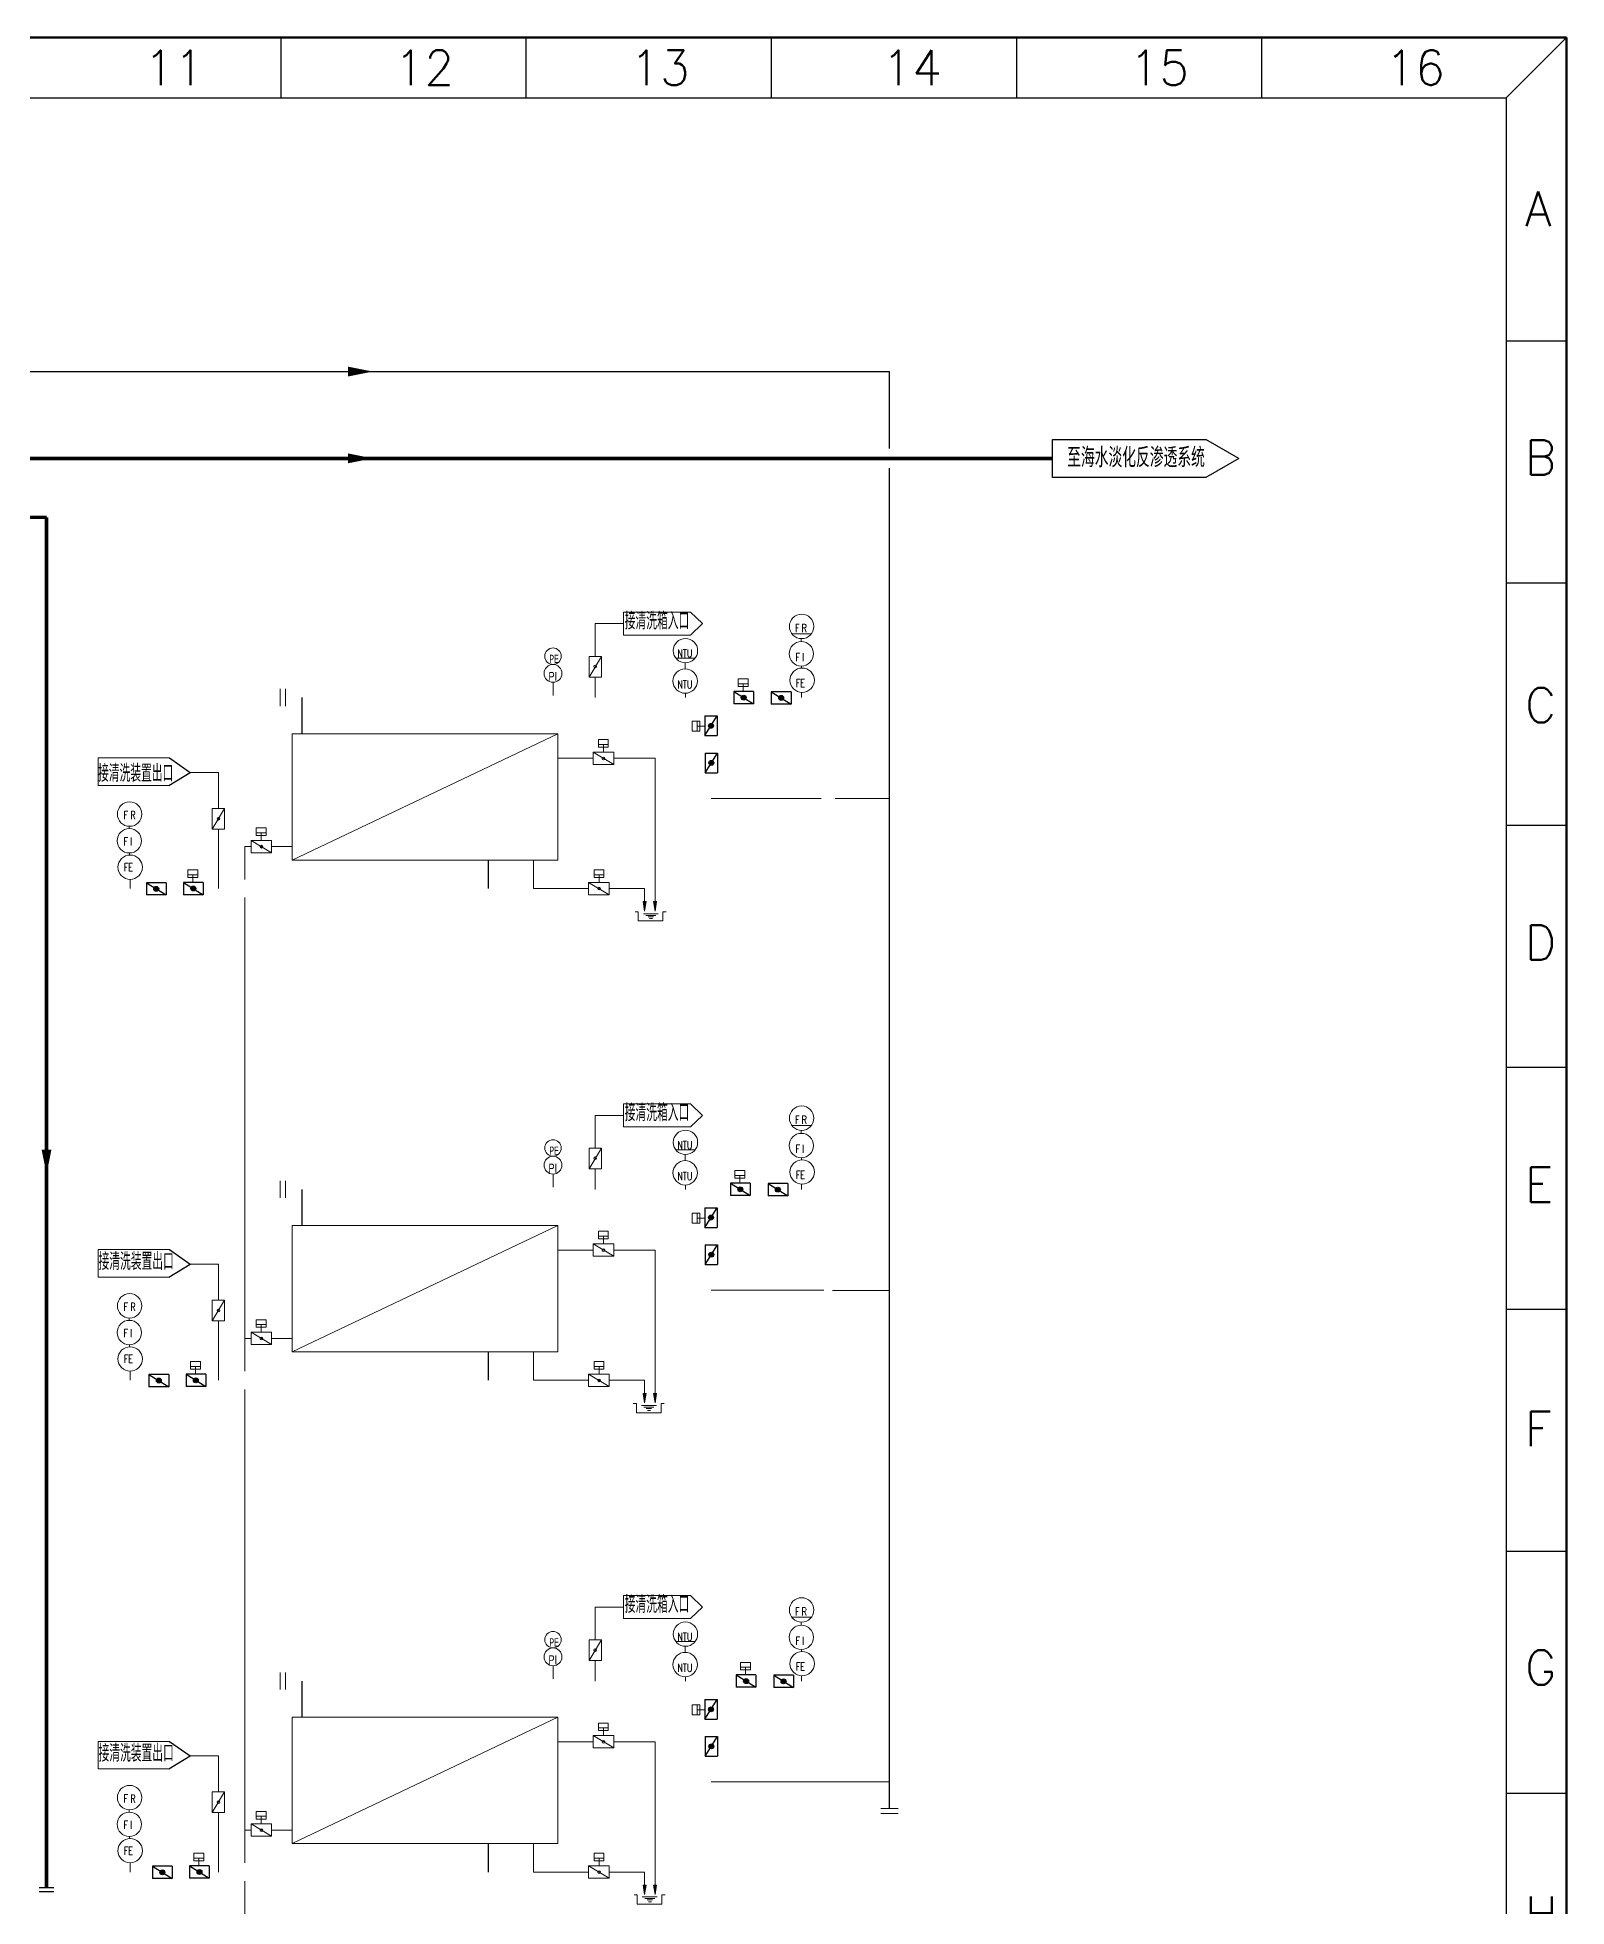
# Model space of a CAD drawing. Extents: x 2681 to 3102, y -1003 to -710.
# Drawn here: x 2943.1 to 3102.3, y -904.9 to -710.3 of the extents above; entities that cross this region are included whole.
import ezdxf

# ---------------------------------------------------------------- set-up
doc = ezdxf.new("R2010")
doc.units = 0
doc.header["$LTSCALE"] = 10
doc.header["$MEASUREMENT"] = 0
doc.layers.get('0').update_dxf_attribs({"linetype": 'CONTINUOUS'})
doc.layers.add('1', color=7, linetype='CONTINUOUS')
for name, color, linetype, lineweight in [('Level 1', 1, 'CONTINUOUS', 0), ('Level 5', 1, 'CONTINUOUS', 0), ('Level 63', 7, 'CONTINUOUS', 0)]:
    doc.layers.add(name, color=color, linetype=linetype, lineweight=lineweight)
doc.styles.add('HZ', font='geditxt.shx', dxfattribs={"width": 0.7, "bigfont": 'hztxt1.shx'})
doc.styles.get("Standard").update_dxf_attribs({"font": 'geditxt.shx', "width": 0.7, "bigfont": 'hztxt1.shx'})
doc.styles.add('Style-Single-line FangSong', font='')
doc.styles.add('Style-Single-line KaiTi', font='Single-line KaiTi.shx', dxfattribs={"bigfont": 'Single-line KaiTibig.shx'})
doc.styles.add('Style-STANDARD', font='')
doc.styles.get('Style-Single-line FangSong').set_extended_font_data('宋体')
doc.styles.get('Style-STANDARD').set_extended_font_data('宋体')

# ---------------------------------------------------------------- blocks, each defined once
blk = doc.blocks.new('A$C4607793D')
at = {"layer": '1'}
blk.add_lwpolyline([(1, 5, 0, 2, 0), (1, 0, 2, 2, 0)], format="xyseb", dxfattribs=at)
blk = doc.blocks.new('A$C17911FE2')
h = blk.add_hatch(color=0)
edge = h.paths.add_edge_path()
edge.add_arc((1.25, 2), 0.5, 0, 360)
at = {"color": 0}
for p, q in [((0, 0), (2.5, 4)), ((0, 4), (0, 0)), ((0, 4), (2.5, 4)), ((2.5, 4), (2.5, 0)), ((0, 0), (2.5, 0))]:
    blk.add_line(p, q, dxfattribs=at)
blk.add_circle((1.25, 2), 0.5, dxfattribs=at)

msp = doc.modelspace()

# ---------------------------------------------------------------- hatches: boundary and pattern name
h = msp.add_hatch(color=0)
edge = h.paths.add_edge_path()
edge.add_arc((3016.66, -779.03), 0.256, 0, 360)
h = msp.add_hatch(color=0)
edge = h.paths.add_edge_path()
edge.add_arc((3013.26, -781.97), 0.256, 0, 360)
h = msp.add_hatch(color=0)
edge = h.paths.add_edge_path()
edge.add_arc((2959.36, -798.91), 0.256, 0, 360)
h = msp.add_hatch(color=0)
edge = h.paths.add_edge_path()
edge.add_arc((3016.31, -830.23), 0.256, 0, 360)
h = msp.add_hatch(color=0)
edge = h.paths.add_edge_path()
edge.add_arc((3013.26, -833.17), 0.256, 0, 360)
h = msp.add_hatch(color=0)
edge = h.paths.add_edge_path()
edge.add_arc((2959.63, -850.11), 0.256, 0, 360)
h = msp.add_hatch(color=0)
edge = h.paths.add_edge_path()
edge.add_arc((3016.91, -881.43), 0.256, 0, 360)
h = msp.add_hatch(color=0)
edge = h.paths.add_edge_path()
edge.add_arc((3013.26, -884.37), 0.256, 0, 360)
h = msp.add_hatch(color=0)
edge = h.paths.add_edge_path()
edge.add_arc((2960, -901.31), 0.256, 0, 360)

# ---------------------------------------------------------------- linework, layer by layer
at = {"color": 0, "lineweight": 50}
for p, q in [((2681.49, -710.29), (3102.33, -710.29)), ((3102.33, -710.29), (3102.33, -1002.61))]:
    msp.add_line(p, q, dxfattribs=at)
at = {"color": 0}
for p, q in [((2968.46, -710.29), (2968.46, -716.59)), ((2993.97, -710.29), (2993.97, -716.59)), ((3019.53, -710.29), (3019.53, -716.59)), ((3045.05, -710.29), (3045.05, -716.59)), ((3070.56, -710.29), (3070.56, -716.59)), ((3096.03, -716.59), (3102.33, -710.29)), ((3102.33, -741.93), (3096.03, -741.93)), ((3102.33, -741.93), (3096.03, -741.93)), ((3102.33, -767.13), (3096.03, -767.13)), ((3015.64, -778.39), (3017.68, -779.67)), ((3017.68, -778.39), (3015.64, -778.39)), ((3015.64, -778.39), (3015.64, -779.67)), ((3017.68, -778.39), (3017.68, -779.67)), ((3017.68, -779.67), (3015.64, -779.67)), ((3012.62, -782.99), (3013.9, -780.94)), ((3012.62, -780.94), (3012.62, -782.99)), ((3012.62, -780.94), (3013.9, -780.94)), ((3013.9, -780.94), (3013.9, -782.99)), ((3012.62, -782.99), (3013.9, -782.99)), ((3102.33, -792.33), (3096.03, -792.33)), ((2958.34, -798.27), (2960.39, -799.55)), ((2960.39, -798.27), (2958.34, -798.27)), ((2958.34, -798.27), (2958.34, -799.55)), ((2960.39, -799.55), (2958.34, -799.55)), ((2960.39, -798.27), (2960.39, -799.55)), ((3102.33, -817.53), (3096.03, -817.53)), ((3015.29, -829.59), (3017.34, -830.87)), ((3017.34, -829.59), (3015.29, -829.59)), ((3015.29, -829.59), (3015.29, -830.87)), ((3017.34, -830.87), (3015.29, -830.87)), ((3017.34, -829.59), (3017.34, -830.87)), ((3012.62, -834.19), (3013.9, -832.14)), ((3012.62, -832.14), (3012.62, -834.19)), ((3012.62, -832.14), (3013.9, -832.14)), ((3013.9, -832.14), (3013.9, -834.19)), ((3012.62, -834.19), (3013.9, -834.19)), ((3102.33, -842.73), (3096.03, -842.73)), ((2958.61, -849.47), (2960.65, -850.75)), ((2960.65, -849.47), (2958.61, -849.47)), ((2958.61, -849.47), (2958.61, -850.75)), ((2960.65, -849.47), (2960.65, -850.75)), ((2960.65, -850.75), (2958.61, -850.75)), ((3102.33, -867.93), (3096.03, -867.93)), ((3015.88, -880.79), (3017.93, -882.07)), ((3017.93, -880.79), (3015.88, -880.79)), ((3015.88, -880.79), (3015.88, -882.07)), ((3017.93, -880.79), (3017.93, -882.07)), ((3012.62, -885.39), (3013.9, -883.34)), ((3012.62, -883.34), (3012.62, -885.39)), ((3012.62, -883.34), (3013.9, -883.34)), ((3013.9, -883.34), (3013.9, -885.39)), ((3017.93, -882.07), (3015.88, -882.07)), ((3012.62, -885.39), (3013.9, -885.39)), ((3102.33, -893.13), (3096.03, -893.13)), ((2958.97, -900.67), (2961.02, -901.95)), ((2961.02, -900.67), (2958.97, -900.67)), ((2958.97, -900.67), (2958.97, -901.95)), ((2961.02, -900.67), (2961.02, -901.95)), ((2961.02, -901.95), (2958.97, -901.95))]:
    msp.add_line(p, q, dxfattribs=at)
at = {"color": 0, "lineweight": 30}
for p, q in [((2687.79, -716.59), (3096.03, -716.59)), ((3096.03, -716.59), (3096.03, -996.31))]:
    msp.add_line(p, q, dxfattribs=at)
at = {"color": 4, "linetype": 'Continuous'}
for p, q in [((2755.98, -745.08), (3031.84, -745.08)), ((2755.98, -745.08), (3014.88, -745.08)), ((3019.95, -745.08), (3031.84, -745.08)), ((3031.84, -753.1), (3031.84, -745.08)), ((3031.84, -894.69), (3031.84, -755.15))]:
    msp.add_line(p, q, dxfattribs=at)
at = {"color": 7}
for p, q in [((3048.8, -756.1), (3048.8, -752.15)), ((3048.8, -752.15), (3064.78, -752.15)), ((3048.8, -752.15), (3064.78, -752.15)), ((3068.21, -754.13), (3064.78, -752.15)), ((3068.21, -754.13), (3064.78, -756.1)), ((3064.78, -756.1), (3048.8, -756.1))]:
    msp.add_line(p, q, dxfattribs=at)
at = {"color": 4}
for p, q in [((2956.9, -785.31), (2959.02, -786.82)), ((2956.82, -788.17), (2959.02, -786.82)), ((2956.9, -836.51), (2959.02, -838.02)), ((2956.82, -839.37), (2959.02, -838.02)), ((2956.82, -890.57), (2959.02, -889.22)), ((2956.9, -887.71), (2959.02, -889.22))]:
    msp.add_line(p, q, dxfattribs=at)
at = {"color": 3, "linetype": 'Continuous', "const_width": 0.358}
for points in [[(2903.89, -754.13), (3025.43, -754.13)], [(3020.37, -754.13), (3048.8, -754.13)], [(2826.32, -760.27), (2944.08, -760.27)], [(2944.08, -760.27), (2944.08, -902.93)]]:
    msp.add_lwpolyline(points, dxfattribs=at)
at = {"color": 0}
for centre in [(3016.66, -779.03), (3013.26, -781.97), (2959.36, -798.91), (3016.31, -830.23), (3013.26, -833.17), (2959.63, -850.11), (3016.91, -881.43), (3013.26, -884.37), (2960, -901.31)]:
    msp.add_circle(centre, 0.256, dxfattribs=at)
at = {"layer": '1'}
for p, q in [((2943.32, -902.93), (2944.85, -902.93)), ((2943.32, -903.34), (2944.85, -903.34))]:
    msp.add_line(p, q, dxfattribs=at)
at = {"layer": 'Level 1', "color": 7, "linetype": 'Continuous', "lineweight": 0}
for p, q in [((3001.2, -771.33), (3004.15, -771.33)), ((3001.85, -774.74), (3000.56, -776.89)), ((2968.42, -778.13), (2968.42, -779.92)), ((2968.95, -778.13), (2968.95, -779.92)), ((3016.09, -777.58), (3017.13, -777.58)), ((3016.61, -778.38), (3016.61, -777.58)), ((3011.82, -782.54), (3011.82, -781.5)), ((3012.62, -782.02), (3011.82, -782.02)), ((3001.53, -783.91), (3002.57, -783.91)), ((3002.05, -784.7), (3002.05, -783.91)), ((3003.13, -785.99), (3000.98, -784.7)), ((2959.02, -786.82), (2961.97, -786.82)), ((2962.62, -790.57), (2961.33, -792.72)), ((2965.37, -793.9), (2965.37, -795.19)), ((2967.52, -795.19), (2965.37, -793.9)), ((2965.92, -793.1), (2966.96, -793.1)), ((2966.44, -793.9), (2966.44, -793.1)), ((2958.79, -797.47), (2959.83, -797.47)), ((2959.31, -798.27), (2959.31, -797.47)), ((3001.08, -797.47), (3002.11, -797.47)), ((3001.6, -798.27), (3001.6, -797.47)), ((3002.67, -799.56), (3000.52, -798.27)), ((3006.35, -798.91), (3006.35, -801.26)), ((3006.19, -800.27), (3006.35, -801.26)), ((3006.52, -800.27), (3006.19, -800.27)), ((3006.24, -800.31), (3006.36, -801.13)), ((3006.46, -800.31), (3006.24, -800.31)), ((3006.28, -800.37), (3006.35, -800.94)), ((3006.41, -800.37), (3006.28, -800.37)), ((3006.37, -800.4), (3006.33, -800.41)), ((3006.33, -800.41), (3006.35, -800.78)), ((3006.35, -801.26), (3006.52, -800.27)), ((3006.35, -801.26), (3006.46, -800.31)), ((3006.35, -800.94), (3006.37, -800.4)), ((3006.36, -801.13), (3006.41, -800.37)), ((3007.27, -800.27), (3007.43, -801.26)), ((3007.59, -800.27), (3007.27, -800.27)), ((3007.31, -800.31), (3007.43, -801.13)), ((3007.53, -800.31), (3007.31, -800.31)), ((3007.36, -800.37), (3007.43, -800.94)), ((3007.48, -800.37), (3007.36, -800.37)), ((3007.45, -800.4), (3007.4, -800.41)), ((3007.4, -800.41), (3007.42, -800.78)), ((3007.43, -801.26), (3007.59, -800.27)), ((3007.43, -801.26), (3007.53, -800.31)), ((3007.43, -801.13), (3007.48, -800.37)), ((3007.43, -800.94), (3007.45, -800.4)), ((3001.2, -822.53), (3004.15, -822.53)), ((3001.85, -825.94), (3000.56, -828.09)), ((3015.75, -828.78), (3016.78, -828.78)), ((3016.27, -829.58), (3016.27, -828.78)), ((2968.42, -829.33), (2968.42, -831.12)), ((2968.95, -829.33), (2968.95, -831.12)), ((3011.82, -833.74), (3011.82, -832.7)), ((3012.62, -833.22), (3011.82, -833.22)), ((3003.13, -837.19), (3000.98, -835.9)), ((3001.53, -835.11), (3002.57, -835.11)), ((3002.05, -835.9), (3002.05, -835.11)), ((2959.02, -838.02), (2961.97, -838.02)), ((2962.62, -841.77), (2961.33, -843.92)), ((2965.92, -844.3), (2966.96, -844.3)), ((2966.44, -845.1), (2966.44, -844.3)), ((2965.37, -845.1), (2965.37, -846.39)), ((2967.52, -846.39), (2965.37, -845.1)), ((2959.06, -848.67), (2960.1, -848.67)), ((2959.58, -849.47), (2959.58, -848.67)), ((3002.67, -850.76), (3000.52, -849.47)), ((3001.08, -848.67), (3002.11, -848.67)), ((3001.6, -849.47), (3001.6, -848.67)), ((3006.35, -850.11), (3006.35, -852.46)), ((3006.19, -851.47), (3006.35, -852.46)), ((3006.52, -851.47), (3006.19, -851.47)), ((3006.24, -851.51), (3006.36, -852.33)), ((3006.46, -851.51), (3006.24, -851.51)), ((3006.28, -851.57), (3006.35, -852.14)), ((3006.41, -851.57), (3006.28, -851.57)), ((3006.37, -851.6), (3006.33, -851.61)), ((3006.33, -851.61), (3006.35, -851.98)), ((3006.35, -852.46), (3006.52, -851.47)), ((3006.35, -852.46), (3006.46, -851.51)), ((3006.35, -852.14), (3006.37, -851.6)), ((3006.36, -852.33), (3006.41, -851.57)), ((3007.27, -851.47), (3007.43, -852.46)), ((3007.59, -851.47), (3007.27, -851.47)), ((3007.31, -851.51), (3007.43, -852.33)), ((3007.53, -851.51), (3007.31, -851.51)), ((3007.36, -851.57), (3007.43, -852.14)), ((3007.48, -851.57), (3007.36, -851.57)), ((3007.45, -851.6), (3007.4, -851.61)), ((3007.4, -851.61), (3007.42, -851.98)), ((3007.43, -852.46), (3007.59, -851.47)), ((3007.43, -852.46), (3007.53, -851.51)), ((3007.43, -852.33), (3007.48, -851.57)), ((3007.43, -852.14), (3007.45, -851.6)), ((3001.2, -873.73), (3004.15, -873.73)), ((3001.85, -877.14), (3000.56, -879.29)), ((2968.42, -880.53), (2968.42, -882.32)), ((2968.95, -880.53), (2968.95, -882.32)), ((3016.34, -879.98), (3017.38, -879.98)), ((3016.86, -880.78), (3016.86, -879.98)), ((3011.82, -884.94), (3011.82, -883.9)), ((3012.62, -884.42), (3011.82, -884.42)), ((3003.13, -888.39), (3000.98, -887.1)), ((3001.53, -886.31), (3002.57, -886.31)), ((3002.05, -887.1), (3002.05, -886.31)), ((2959.02, -889.22), (2961.97, -889.22)), ((2962.62, -892.97), (2961.33, -895.12)), ((3032.73, -894.69), (3030.95, -894.69)), ((3032.73, -895.22), (3030.95, -895.22)), ((2965.37, -896.3), (2965.37, -897.59)), ((2967.52, -897.59), (2965.37, -896.3)), ((2965.92, -895.5), (2966.96, -895.5)), ((2966.44, -896.3), (2966.44, -895.5)), ((2959.43, -899.87), (2960.47, -899.87)), ((2959.95, -900.67), (2959.95, -899.87)), ((3002.67, -901.96), (3000.52, -900.67)), ((3001.08, -899.87), (3002.11, -899.87)), ((3001.6, -900.67), (3001.6, -899.87)), ((3006.19, -902.67), (3006.35, -903.66)), ((3006.52, -902.67), (3006.19, -902.67)), ((3006.24, -902.71), (3006.36, -903.53)), ((3006.46, -902.71), (3006.24, -902.71)), ((3006.28, -902.77), (3006.35, -903.34)), ((3006.41, -902.77), (3006.28, -902.77)), ((3006.37, -902.8), (3006.33, -902.81)), ((3006.33, -902.81), (3006.35, -903.18)), ((3006.35, -901.31), (3006.35, -903.66)), ((3006.35, -903.66), (3006.52, -902.67)), ((3006.35, -903.66), (3006.46, -902.71)), ((3006.35, -903.34), (3006.37, -902.8)), ((3006.36, -903.53), (3006.41, -902.77)), ((3007.27, -902.67), (3007.43, -903.66)), ((3007.59, -902.67), (3007.27, -902.67)), ((3007.31, -902.71), (3007.43, -903.53)), ((3007.53, -902.71), (3007.31, -902.71)), ((3007.36, -902.77), (3007.43, -903.34)), ((3007.48, -902.77), (3007.36, -902.77)), ((3007.45, -902.8), (3007.4, -902.81)), ((3007.4, -902.81), (3007.42, -903.18)), ((3007.43, -903.66), (3007.59, -902.67)), ((3007.43, -903.66), (3007.53, -902.71)), ((3007.43, -903.53), (3007.48, -902.77)), ((3007.43, -903.34), (3007.45, -902.8))]:
    msp.add_line(p, q, dxfattribs=at)
at = {"layer": 'Level 1', "color": 7, "linetype": 'Continuous', "lineweight": 0, "ltscale": 10}
for p, q in [((3001.2, -774.74), (3001.2, -771.33)), ((3001.2, -779.03), (3001.2, -776.89)), ((2961.97, -790.57), (2961.97, -786.82)), ((3013.27, -789.52), (3024.72, -789.52)), ((3026.18, -789.55), (3031.84, -789.55)), ((2961.97, -798.91), (2961.97, -792.72)), ((3001.2, -825.94), (3001.2, -822.53)), ((3001.2, -830.23), (3001.2, -828.09)), ((2961.97, -841.77), (2961.97, -838.02)), ((3013.27, -840.72), (3024.99, -840.72)), ((3025.9, -840.75), (3031.84, -840.75)), ((2961.97, -850.11), (2961.97, -843.92)), ((3001.2, -877.14), (3001.2, -873.73)), ((3001.2, -881.43), (3001.2, -879.29)), ((2961.97, -892.97), (2961.97, -889.22)), ((3013.27, -891.92), (3024.87, -891.92)), ((3024.87, -891.92), (3031.84, -891.92)), ((2961.97, -901.31), (2961.97, -895.12))]:
    msp.add_line(p, q, dxfattribs=at)
at = {"layer": 'Level 1', "color": 4, "linetype": 'Continuous', "lineweight": 0, "ltscale": 10}
for p, q in [((2996.81, -777.44), (2996.81, -778.81)), ((2997.35, -785.35), (3000.98, -785.35)), ((3003.13, -785.35), (3007.43, -785.35)), ((3007.43, -801.26), (3007.43, -785.35)), ((2964.72, -794.55), (2964.72, -797.96)), ((2994.77, -798.91), (2994.77, -795.94)), ((2964.72, -849.16), (2964.72, -799.86)), ((3000.52, -798.91), (2994.77, -798.91)), ((3002.67, -798.91), (3006.35, -798.91)), ((3005.37, -801.33), (3005.69, -801.33)), ((3005.69, -801.33), (3005.69, -802.29)), ((3006.22, -801.55), (3007.76, -801.55)), ((3006.48, -801.71), (3007.51, -801.71)), ((3008.26, -802.29), (3008.26, -801.33)), ((3008.26, -801.33), (3008.58, -801.33)), ((3005.69, -802.29), (3008.26, -802.29)), ((3006.72, -801.86), (3007.28, -801.86)), ((3006.86, -802.04), (3007.16, -802.04)), ((2996.81, -828.64), (2996.81, -830.01)), ((2997.35, -836.55), (3000.98, -836.55)), ((3003.13, -836.55), (3007.43, -836.55)), ((3007.43, -852.46), (3007.43, -836.55)), ((2994.77, -850.11), (2994.77, -847.14)), ((3000.52, -850.11), (2994.77, -850.11)), ((3002.67, -850.11), (3006.35, -850.11)), ((2964.72, -900.36), (2964.72, -851.06)), ((3005.17, -852.53), (3005.49, -852.53)), ((3005.49, -852.53), (3005.49, -853.5)), ((3005.49, -853.5), (3008.06, -853.5)), ((3006.02, -852.75), (3007.57, -852.75)), ((3006.28, -852.91), (3007.31, -852.91)), ((3006.52, -853.06), (3007.08, -853.06)), ((3006.66, -853.24), (3006.96, -853.24)), ((3008.06, -853.5), (3008.06, -852.53)), ((3008.06, -852.53), (3008.38, -852.53)), ((2996.81, -879.84), (2996.81, -881.21)), ((2997.35, -887.75), (3000.98, -887.75)), ((3003.13, -887.75), (3007.43, -887.75)), ((3007.43, -903.66), (3007.43, -887.75)), ((2994.77, -901.31), (2994.77, -898.34)), ((2964.72, -902.26), (2964.72, -907.45)), ((3000.52, -901.31), (2994.77, -901.31)), ((3002.67, -901.31), (3006.35, -901.31)), ((3005.26, -903.69), (3005.58, -903.69)), ((3005.58, -903.69), (3005.58, -904.65)), ((3005.58, -904.65), (3008.15, -904.65)), ((3006.11, -903.91), (3007.66, -903.91)), ((3006.38, -904.07), (3007.4, -904.07)), ((3006.61, -904.22), (3007.17, -904.22)), ((3006.75, -904.4), (3007.05, -904.4)), ((3008.15, -904.65), (3008.15, -903.69)), ((3008.15, -903.69), (3008.47, -903.69))]:
    msp.add_line(p, q, dxfattribs=at)
at = {"layer": 'Level 1', "color": 3, "linetype": 'Continuous', "lineweight": 30, "ltscale": 10}
for p, q in [((2970.68, -782.8), (2970.68, -779.03)), ((2990.07, -795.94), (2990.07, -798.91)), ((2970.68, -834), (2970.68, -830.23)), ((2990.07, -847.14), (2990.07, -850.11)), ((2970.68, -885.2), (2970.68, -881.43)), ((2990.07, -898.34), (2990.07, -901.31))]:
    msp.add_line(p, q, dxfattribs=at)
at = {"layer": 'Level 1', "color": 4, "linetype": 'Continuous', "lineweight": 0}
for p, q in [((2969.67, -795.94), (2997.32, -782.8)), ((2949.45, -785.31), (2949.45, -788.17)), ((2956.9, -785.31), (2949.45, -785.31)), ((2949.45, -788.17), (2956.82, -788.17)), ((2969.67, -847.14), (2997.32, -834)), ((2949.45, -836.51), (2949.45, -839.37)), ((2956.9, -836.51), (2949.45, -836.51)), ((2949.45, -839.37), (2956.82, -839.37)), ((2969.67, -898.34), (2997.32, -885.2)), ((2949.45, -887.71), (2949.45, -890.57)), ((2956.9, -887.71), (2949.45, -887.71)), ((2949.45, -890.57), (2956.82, -890.57))]:
    msp.add_line(p, q, dxfattribs=at)
at = {"layer": 'Level 1', "color": 3, "linetype": 'Continuous', "lineweight": 0}
for p, q in [((2965.37, -794.55), (2964.72, -794.55)), ((2969.67, -794.55), (2967.52, -794.55)), ((2965.37, -845.75), (2964.72, -845.75)), ((2969.67, -845.75), (2967.52, -845.75)), ((2965.37, -896.95), (2964.72, -896.95)), ((2969.67, -896.95), (2967.52, -896.95))]:
    msp.add_line(p, q, dxfattribs=at)
at = {"layer": 'Level 1', "color": 3, "linetype": 'Continuous', "lineweight": 30, "ltscale": 10, "flags": 128}
msp.add_lwpolyline([(3021.67, -881.43, 0.0000179, 0.0000179, 0), (3025.43, -881.43, 0, 0, 0), (3025.43, -754.13, 0, 0, 0)], format="xyseb", dxfattribs=at)
at = {"layer": 'Level 1', "color": 4, "linetype": 'Continuous', "lineweight": 0, "flags": 128}
for points in [[(3004.15, -770.12), (3004.15, -772.53), (3011.12, -772.53), (3012.37, -771.33), (3011.12, -770.12), (3004.15, -770.12)], [(3004.15, -821.32), (3004.15, -823.73), (3011.12, -823.73), (3012.37, -822.53), (3011.12, -821.32), (3004.15, -821.32)], [(3004.15, -872.52), (3004.15, -874.93), (3011.12, -874.93), (3012.37, -873.73), (3011.12, -872.52), (3004.15, -872.52)]]:
    msp.add_lwpolyline(points, dxfattribs=at)
at = {"layer": 'Level 1', "color": 7, "linetype": 'Continuous', "lineweight": 0, "flags": 128}
for points in [[(3001.85, -774.74), (3001.85, -776.89), (3000.56, -776.89), (3000.56, -774.74)], [(3016.09, -777.08), (3017.13, -777.08), (3017.13, -777.87), (3016.09, -777.87)], [(3011.31, -782.54), (3011.31, -781.5), (3012.11, -781.5), (3012.11, -782.54)], [(3001.53, -783.4), (3002.57, -783.4), (3002.57, -784.19), (3001.53, -784.19)], [(3003.13, -785.99), (3000.98, -785.99), (3000.98, -784.7), (3003.13, -784.7)], [(2962.62, -790.57), (2962.62, -792.72), (2961.33, -792.72), (2961.33, -790.57)], [(2967.52, -795.19), (2965.37, -795.19), (2965.37, -793.9), (2967.52, -793.9)], [(2965.92, -792.6), (2966.96, -792.6), (2966.96, -793.39), (2965.92, -793.39)], [(2958.79, -796.96), (2959.83, -796.96), (2959.83, -797.76), (2958.79, -797.76)], [(3001.08, -796.96), (3002.11, -796.96), (3002.11, -797.76), (3001.08, -797.76)], [(3002.67, -799.56), (3000.52, -799.56), (3000.52, -798.27), (3002.67, -798.27)], [(3001.85, -825.94), (3001.85, -828.09), (3000.56, -828.09), (3000.56, -825.94)], [(3015.75, -828.28), (3016.78, -828.28), (3016.78, -829.07), (3015.75, -829.07)], [(3011.31, -833.74), (3011.31, -832.7), (3012.11, -832.7), (3012.11, -833.74)], [(3001.53, -834.6), (3002.57, -834.6), (3002.57, -835.39), (3001.53, -835.39)], [(3003.13, -837.19), (3000.98, -837.19), (3000.98, -835.9), (3003.13, -835.9)], [(2962.62, -841.77), (2962.62, -843.92), (2961.33, -843.92), (2961.33, -841.77)], [(2965.92, -843.8), (2966.96, -843.8), (2966.96, -844.59), (2965.92, -844.59)], [(2967.52, -846.39), (2965.37, -846.39), (2965.37, -845.1), (2967.52, -845.1)], [(2959.06, -848.16), (2960.1, -848.16), (2960.1, -848.96), (2959.06, -848.96)], [(3001.08, -848.16), (3002.11, -848.16), (3002.11, -848.96), (3001.08, -848.96)], [(3002.67, -850.76), (3000.52, -850.76), (3000.52, -849.47), (3002.67, -849.47)], [(3001.85, -877.14), (3001.85, -879.29), (3000.56, -879.29), (3000.56, -877.14)], [(3016.34, -879.48), (3017.38, -879.48), (3017.38, -880.27), (3016.34, -880.27)], [(3011.31, -884.94), (3011.31, -883.9), (3012.11, -883.9), (3012.11, -884.94)], [(3003.13, -888.39), (3000.98, -888.39), (3000.98, -887.1), (3003.13, -887.1)], [(3001.53, -885.8), (3002.57, -885.8), (3002.57, -886.59), (3001.53, -886.59)], [(2962.62, -892.97), (2962.62, -895.12), (2961.33, -895.12), (2961.33, -892.97)], [(2965.92, -895), (2966.96, -895), (2966.96, -895.79), (2965.92, -895.79)], [(2967.52, -897.59), (2965.37, -897.59), (2965.37, -896.3), (2967.52, -896.3)], [(2959.43, -899.36), (2960.47, -899.36), (2960.47, -900.16), (2959.43, -900.16)], [(3002.67, -901.96), (3000.52, -901.96), (3000.52, -900.67), (3002.67, -900.67)], [(3001.08, -899.36), (3002.11, -899.36), (3002.11, -900.16), (3001.08, -900.16)]]:
    msp.add_lwpolyline(points, close=True, dxfattribs=at)
at = {"layer": 'Level 1', "color": 3, "linetype": 'Continuous', "lineweight": 30, "ltscale": 10, "const_width": 0.0000179, "flags": 128}
for points in [[(2968.95, -779.03), (3014.19, -779.03)], [(3013.94, -779.03), (3015.64, -779.03)], [(3017.68, -779.03), (3019.54, -779.03)], [(3021.58, -779.03), (3025.43, -779.03)], [(3021.59, -779.03), (3023.75, -779.03)], [(2944.08, -798.91), (2954.48, -798.91)], [(2956.53, -798.91), (2958.34, -798.91)], [(2960.39, -798.91), (3000.52, -798.91)], [(2960.75, -798.91), (2990.07, -798.91)], [(2968.95, -830.23), (3014.19, -830.23)], [(3013.6, -830.23), (3015.29, -830.23)], [(3017.34, -830.23), (3019.2, -830.23)], [(3021.25, -830.23), (3023.41, -830.23)], [(3021.48, -830.23), (3025.43, -830.23)], [(2944.08, -850.11), (2954.75, -850.11)], [(2956.8, -850.11), (2958.61, -850.11)], [(2960.65, -850.11), (3000.52, -850.11)], [(2960.75, -850.11), (2990.07, -850.11)], [(2968.95, -881.43), (3014.19, -881.43)], [(3014.19, -881.43), (3015.88, -881.43)], [(3017.93, -881.43), (3019.79, -881.43)], [(3019.51, -881.43), (3021.67, -881.43)], [(2944.08, -901.31), (2955.12, -901.31)], [(2957.17, -901.31), (2958.97, -901.31)], [(2961.02, -901.31), (2990.07, -901.31)], [(2961.02, -901.31), (3000.52, -901.31)]]:
    msp.add_lwpolyline(points, dxfattribs=at)
at = {"layer": 'Level 1', "color": 7, "linetype": 'Continuous', "lineweight": 30, "ltscale": 10, "const_width": 0.0000179, "flags": 128}
for points in [[(3013.26, -780.94), (3013.26, -779.03)], [(3013.3, -784.8), (3013.3, -782.99)], [(3013.27, -789.52), (3013.27, -786.85)], [(3013.26, -832.14), (3013.26, -830.23)], [(3013.3, -836), (3013.3, -834.19)], [(3013.27, -840.72), (3013.27, -838.05)], [(3013.26, -883.34), (3013.26, -881.43)], [(3013.3, -887.2), (3013.3, -885.39)], [(3013.27, -891.92), (3013.27, -889.25)]]:
    msp.add_lwpolyline(points, dxfattribs=at)
at = {"layer": 'Level 1', "color": 4, "linetype": 'Continuous', "lineweight": 0, "flags": 128}
for points in [[(2969.67, -782.8), (2997.32, -782.8), (2997.32, -795.94), (2969.67, -795.94)], [(2969.67, -834), (2997.32, -834), (2997.32, -847.14), (2969.67, -847.14)], [(2969.67, -885.2), (2997.32, -885.2), (2997.32, -898.34), (2969.67, -898.34)]]:
    msp.add_lwpolyline(points, close=True, dxfattribs=at)
at = {"layer": 'Level 1', "color": 7, "linetype": 'Continuous', "lineweight": 0}
for centre, radius in [((3022.69, -771.62), 1.27), ((2996.81, -774.72), 0.86), ((3010.6, -774.14), 1.27), ((3001.21, -775.8), 0.14), ((3002.06, -785.36), 0.14), ((2952.73, -791.16), 1.27), ((2961.98, -791.64), 0.14), ((2966.45, -794.55), 0.14), ((3001.6, -798.92), 0.14), ((3022.69, -822.82), 1.27), ((2996.81, -825.92), 0.86), ((3010.6, -825.34), 1.27), ((3001.21, -827), 0.14), ((3002.06, -836.56), 0.14), ((2952.73, -842.36), 1.27), ((2961.98, -842.84), 0.14), ((2966.45, -845.75), 0.14), ((3001.6, -850.12), 0.14), ((3022.69, -874.02), 1.27), ((3010.6, -876.54), 1.27), ((2996.81, -877.12), 0.86), ((3001.21, -878.2), 0.14), ((3002.06, -887.76), 0.14), ((2952.73, -893.56), 1.27), ((2961.98, -894.04), 0.14), ((2966.45, -896.95), 0.14), ((3001.6, -901.32), 0.14)]:
    msp.add_circle(centre, radius, dxfattribs=at)
at = {"layer": 'Level 1', "color": 4, "linetype": 'Continuous', "lineweight": 0, "ltscale": 10}
for centre in [(2996.81, -776.51), (2996.81, -827.71), (2996.81, -878.91)]:
    msp.add_circle(centre, 0.929, dxfattribs=at)
at = {"layer": 'Level 63', "color": 7, "linetype": 'Continuous', "lineweight": 0}
for p, q in [((3021.68, -772.39), (3023.69, -772.39)), ((3022.66, -773.2), (3022.66, -772.88)), ((3009.6, -774.91), (3011.6, -774.91)), ((3010.57, -776.04), (3010.57, -775.4)), ((3022.69, -775.96), (3022.69, -775.73)), ((3010.6, -779.03), (3010.6, -778.57)), ((3022.67, -779.03), (3022.67, -778.52)), ((2952.7, -792.67), (2952.7, -792.43)), ((2952.73, -795.43), (2952.73, -795.2)), ((2952.79, -798.91), (2952.79, -797.95)), ((3021.68, -823.59), (3023.69, -823.59)), ((3022.66, -824.4), (3022.66, -824.08)), ((3009.6, -826.11), (3011.6, -826.11)), ((3010.57, -827.24), (3010.57, -826.6)), ((3022.69, -827.16), (3022.69, -826.93)), ((3010.6, -830.23), (3010.6, -829.77)), ((3022.67, -830.23), (3022.67, -829.72)), ((2952.7, -843.87), (2952.7, -843.63)), ((2952.73, -846.63), (2952.73, -846.4)), ((2952.79, -850.11), (2952.79, -849.15)), ((3021.68, -874.79), (3023.69, -874.79)), ((3022.66, -875.6), (3022.66, -875.28)), ((3009.6, -877.31), (3011.6, -877.31)), ((3010.57, -878.44), (3010.57, -877.8)), ((3022.69, -878.36), (3022.69, -878.13)), ((3010.6, -881.43), (3010.6, -880.97)), ((3022.67, -881.43), (3022.67, -880.92)), ((2952.7, -895.07), (2952.7, -894.83)), ((2952.73, -897.83), (2952.73, -897.6)), ((2952.79, -901.31), (2952.79, -900.35))]:
    msp.add_line(p, q, dxfattribs=at)
for centre in [(3022.66, -774.47), (3010.57, -777.31), (3022.75, -777.22), (2952.7, -793.94), (2952.79, -796.69), (3022.66, -825.67), (3010.57, -828.51), (3022.75, -828.42), (2952.7, -845.14), (2952.79, -847.89), (3022.66, -876.87), (3010.57, -879.71), (3022.75, -879.62), (2952.7, -896.34), (2952.79, -899.09)]:
    msp.add_circle(centre, 1.27, dxfattribs=at)

# ---------------------------------------------------------------- block references
at = {"color": 0, "xscale": 0.5120000000000001, "yscale": 0.5120000000000001, "zscale": 0.5120000000000001, "rotation": 270}
for p in [(3019.54, -778.42), (2954.48, -798.3), (3019.2, -829.62), (2954.75, -849.5), (3019.79, -880.82), (2955.12, -900.7)]:
    msp.add_blockref('A$C17911FE2', p, dxfattribs=at)
at = {"color": 0, "xscale": 0.5120000000000001, "yscale": 0.5120000000000001, "zscale": 0.5120000000000001}
for p in [(3012.66, -786.85), (3012.66, -838.05), (3012.66, -889.25)]:
    msp.add_blockref('A$C17911FE2', p, dxfattribs=at)
at = {"layer": '1', "yscale": 0.5120000000000001, "zscale": 0.5120000000000001}
for p, xscale, rotation in [((2975.48, -744.57), 0.5120000000000001, 270), ((2975.48, -753.61), 0.5120000000000001, 270), ((2943.57, -826.1), -0.5120000000000001, 180)]:
    msp.add_blockref('A$C4607793D', p, dxfattribs=dict(at, xscale=xscale, rotation=rotation))

# ---------------------------------------------------------------- texts
at = {"color": 0}
for s, height, p in [('11', 3.616, (2954.27, -715.25)), ('12', 3.616, (2980.31, -715.25)), ('13', 3.616, (3004.85, -715.25)), ('14', 3.616, (3031.09, -715.25)), ('15', 3.616, (3056.83, -715.25)), ('16', 3.616, (3083.47, -715.25)), ('A', 3.62, (3097.99, -729.94)), ('B', 3.62, (3097.99, -755.84)), ('C', 3.62, (3097.99, -781.62)), ('D', 3.62, (3097.99, -806.35)), ('E', 3.62, (3097.99, -831.55)), ('F', 3.62, (3097.99, -856.98)), ('G', 3.62, (3097.99, -881.83)), ('H', 3.62, (3097.99, -907.49))]:
    msp.add_text(s, height=height, dxfattribs=at).set_placement(p)
at = {"color": 7, "style": 'HZ', "width": 0.7}
msp.add_text('至海水淡化反渗透系统', height=2.048, dxfattribs=at).set_placement((3050.34, -755.05))
at = {"layer": 'Level 1', "color": 7, "linetype": 'Continuous', "lineweight": 0, "char_height": 0.8601, "attachment_point": 8, "line_spacing_factor": 0.722892, "style": 'Style-Single-line KaiTi'}
for insert in [(2996.92, -775.43), (2996.92, -826.63), (2996.92, -877.83)]:
    msp.add_mtext('\\FSingle-line KaiTi.shx;\\W0.600060x;PE', dxfattribs=dict(at, insert=insert))
at = {"layer": 'Level 1', "color": 4, "linetype": 'Continuous', "lineweight": 0, "char_height": 0.929, "attachment_point": 7, "line_spacing_factor": 0.722892, "style": 'Style-Single-line FangSong'}
for insert in [(2996.35, -777.28), (2996.35, -828.48), (2996.35, -879.68)]:
    msp.add_mtext('\\FSingle-line FangSong.shx;\\W0.750000x;PI', dxfattribs=dict(at, insert=insert))
at = {"layer": 'Level 5', "color": 4, "style": 'Style-Single-line KaiTi', "width": 0.657143}
for s, p in [('接清洗箱入口', (3004.28, -771.94)), ('接清洗装置出口', (2949.45, -787.8)), ('接清洗箱入口', (3004.28, -823.14)), ('接清洗装置出口', (2949.5, -838.63)), ('接清洗箱入口', (3004.28, -874.34)), ('接清洗装置出口', (2949.5, -889.83))]:
    msp.add_text(s, height=1.792, dxfattribs=at).set_placement(p)
at = {"layer": 'Level 63', "color": 7, "linetype": 'Continuous', "lineweight": 0, "char_height": 0.833, "attachment_point": 7, "line_spacing_factor": 0.722892, "style": 'Style-STANDARD'}
for s, insert in [('\\FSTANDARD.shx;\\W0.800186x;F', (3022.01, -772.21)), ('\\FSTANDARD.shx;\\W0.800186x;R', (3022.69, -772.21)), ('\\FSTANDARD.shx;\\W0.800186x;NTU', (3009.76, -774.84)), ('\\FSTANDARD.shx;\\W0.800186x;F', (3022.05, -775.24)), ('\\FSTANDARD.shx;\\W0.800186x;I', (3022.74, -775.24)), ('\\FSTANDARD.shx;\\W0.800186x;NTU', (3009.76, -778.08)), ('\\FSTANDARD.shx;\\W0.800186x;FE', (3022.09, -777.94)), ('\\FSTANDARD.shx;\\W0.800186x;F', (2952.11, -791.68)), ('\\FSTANDARD.shx;\\W0.800186x;R', (2952.81, -791.69)), ('\\FSTANDARD.shx;\\W0.800186x;F', (2952.09, -794.42)), ('\\FSTANDARD.shx;\\W0.800186x;I', (2952.78, -794.42)), ('\\FSTANDARD.shx;\\W0.800186x;FE', (2952.13, -797.11)), ('\\FSTANDARD.shx;\\W0.800186x;F', (3022.01, -823.41)), ('\\FSTANDARD.shx;\\W0.800186x;R', (3022.69, -823.41)), ('\\FSTANDARD.shx;\\W0.800186x;NTU', (3009.76, -826.04)), ('\\FSTANDARD.shx;\\W0.800186x;F', (3022.05, -826.44)), ('\\FSTANDARD.shx;\\W0.800186x;I', (3022.74, -826.44)), ('\\FSTANDARD.shx;\\W0.800186x;NTU', (3009.76, -829.28)), ('\\FSTANDARD.shx;\\W0.800186x;FE', (3022.09, -829.14)), ('\\FSTANDARD.shx;\\W0.800186x;F', (2952.11, -842.88)), ('\\FSTANDARD.shx;\\W0.800186x;R', (2952.81, -842.89)), ('\\FSTANDARD.shx;\\W0.800186x;F', (2952.09, -845.62)), ('\\FSTANDARD.shx;\\W0.800186x;I', (2952.78, -845.62)), ('\\FSTANDARD.shx;\\W0.800186x;FE', (2952.13, -848.31)), ('\\FSTANDARD.shx;\\W0.800186x;F', (3022.01, -874.61)), ('\\FSTANDARD.shx;\\W0.800186x;R', (3022.69, -874.61)), ('\\FSTANDARD.shx;\\W0.800186x;NTU', (3009.76, -877.24)), ('\\FSTANDARD.shx;\\W0.800186x;F', (3022.05, -877.64)), ('\\FSTANDARD.shx;\\W0.800186x;I', (3022.74, -877.64)), ('\\FSTANDARD.shx;\\W0.800186x;NTU', (3009.76, -880.48)), ('\\FSTANDARD.shx;\\W0.800186x;FE', (3022.09, -880.34)), ('\\FSTANDARD.shx;\\W0.800186x;F', (2952.11, -894.08)), ('\\FSTANDARD.shx;\\W0.800186x;R', (2952.81, -894.09)), ('\\FSTANDARD.shx;\\W0.800186x;F', (2952.09, -896.82)), ('\\FSTANDARD.shx;\\W0.800186x;I', (2952.78, -896.82)), ('\\FSTANDARD.shx;\\W0.800186x;FE', (2952.13, -899.51))]:
    msp.add_mtext(s, dxfattribs=dict(at, insert=insert))

doc.saveas('drawing.dxf')
